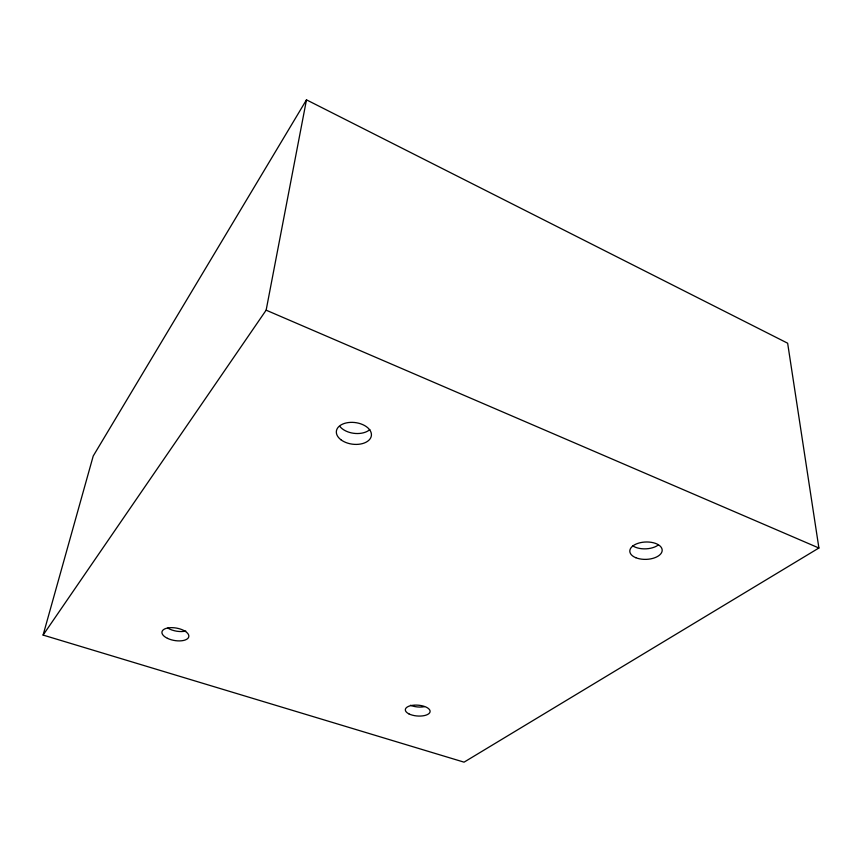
<?xml version="1.0" encoding="UTF-8"?>
<svg xmlns="http://www.w3.org/2000/svg" width="862" height="862" viewBox="0 0 862 862"><rect width="100%" height="100%" fill="white"/><g stroke="black" fill="none" stroke-linecap="round" stroke-linejoin="round"><path stroke-width="1.29" d="M43.1 635.078L266.142 310.169L306.484 99.841L787.642 343.205L818.9 548.006L464.058 762.159L43.1 635.078L93.215 456.03L306.484 99.841M266.142 310.169L818.9 548.006M185.793 631.027A13.566 6.346 10.1 0 1 167.821 628.086M369.83 429.588A17.52 10.958 7.3 0 1 339.854 426.453M657.921 545.269A16.098 8.749 -2.3 0 1 632.557 545.711M424.492 706.678A12.37 5.474 4.4 0 1 410.474 705.267M635.768 557.692A16.206 8.695 -2.1 0 0 661.984 551.637A16.206 8.695 -2.1 0 0 640.24 542.704A16.206 8.695 -2.1 0 0 635.768 557.692M340.824 439.685A17.639 10.894 7.2 0 0 370.563 438.09A17.639 10.894 7.2 0 0 350.263 422.391A17.639 10.894 7.2 0 0 340.824 439.685M408.879 713.855A12.434 5.431 4.4 0 0 429.664 712.777A12.434 5.431 4.4 0 0 414.568 705.127A12.434 5.431 4.4 0 0 408.879 713.855M167.454 638.333A13.641 6.293 10 0 0 188.778 636.802A13.641 6.293 10 0 0 169.9 627.708A13.641 6.293 10 0 0 167.454 638.333"/></g></svg>
